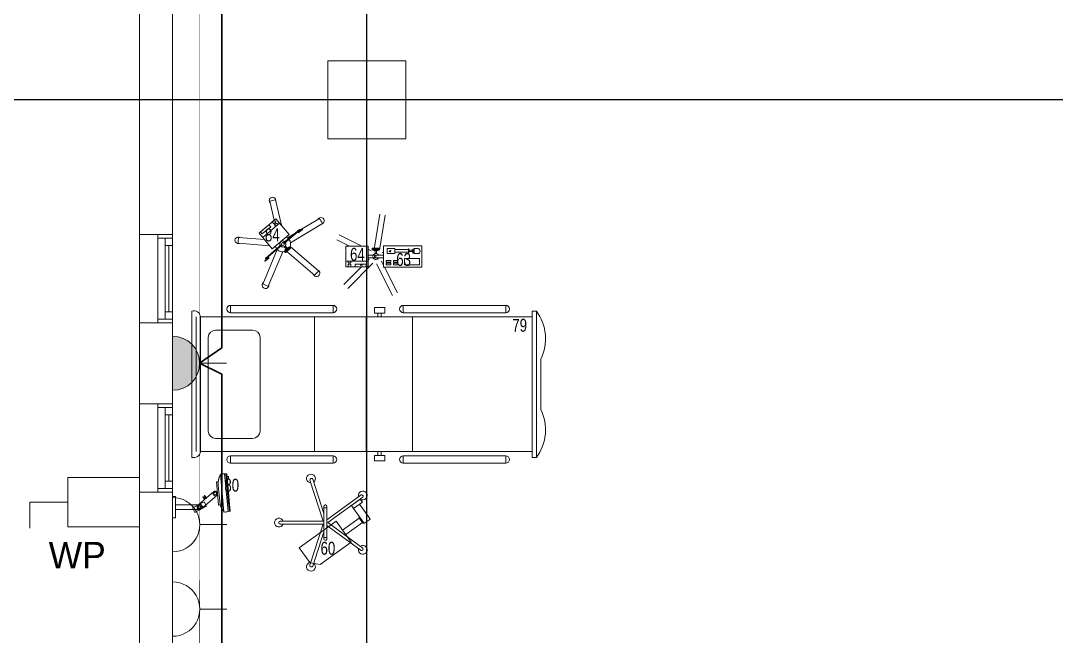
# Model space of a CAD drawing. Header units: metres. Extents: x 75097 to 220762, y -1557923 to -1361206.
# Drawn here: x 98263 to 105298, y -1415133 to -1410951 of the extents above; entities that cross this region are included whole.
import ezdxf

# ---------------------------------------------------------------- set-up
doc = ezdxf.new("R2010")
doc.units = ezdxf.units.M
doc.layers.get('0').update_dxf_attribs({"lineweight": 0})
for name, color, linetype, lineweight in [('A-100 - Copy$0$Aluminum', 8, 'Continuous', 0), ('A-100 - Copy$0$Medical Equipment and Furniture', 8, 'Continuous', 0), ('A-100 - Copy$0$Medical Equipment and Furniture1', 8, 'Continuous', 5), ('A-100 - Copy$0$Medical Equipment and Furniture2', 8, 'Continuous', 13), ('A-100 - Copy$0$Proj', 8, 'Continuous', 0), ('A-100 - Copy$0$Structure', 8, 'Continuous', 9), ('A-100 - Copy$0$Walls', 8, 'Continuous', 0), ('E-LG', 245, 'Continuous', 30)]:
    doc.layers.add(name, color=color, linetype=linetype, lineweight=lineweight)
doc.layers.add('A-100 - Copy$0$axes', color=8, linetype='Continuous')
doc.layers.add('E-POWR', color=7, linetype='Continuous', lineweight=9, true_color=0x4e7e3e)
doc.layers.add('E-POWR-IDEN _1-100_', color=7, linetype='Continuous', lineweight=9, true_color=0x4e7e3e)
doc.styles.add('A-100 - Copy$0$list_ghTextstyle', font='romans.shx', dxfattribs={"height": 0.25})
doc.styles.add('A-100 - Copy$0$X3G_ENTITY_257CFD', font='swisscl.ttf', dxfattribs={"height": 200})
doc.styles.add('Optima_5', font='', dxfattribs={"height": 3.001645})
doc.styles.get('Optima_5').set_extended_font_data('Optima')

# ---------------------------------------------------------------- blocks, each defined once
blk = doc.blocks.new('NORMAL SOCKET')
at = {"layer": 'E-POWR'}
for p, q in [((0, 308), (0, 615)), ((-308, 0), (308, 0))]:
    blk.add_line(p, q, dxfattribs=at)
blk.add_ellipse((0, 0), major_axis=(33, 306), ratio=1, start_param=4.81904, end_param=7.960633, dxfattribs=at)
blk = doc.blocks.new('GI-041_dwg__U120-3902841-GI-041')
at = {"layer": 'E-POWR', "flags": 128}
blk.add_lwpolyline([(-0.1145, 0), (0.1145, 0), (0.1145, 0.1572), (-0.1145, 0.1572)], close=True, dxfattribs=at)
blk.add_lwpolyline([(0.2354, 0.1613), (0.2354, 0.0786), (0.1145, 0.0786)], dxfattribs=at)
blk = doc.blocks.new('GI-041_dwg_UPS-E-SKT1-3902843-GI-041')
at = {"layer": 'E-POWR'}
blk.add_hatch(color=256, dxfattribs=at).paths.add_polyline_path([(-0.1987, -0.0005), (0.1987, -0.0005), (0.1929, 0.0471), (0.176, 0.0919), (0.1487, 0.1313), (0.1129, 0.1631), (0.0705, 0.1853), (0.024, 0.1968), (-0.024, 0.1968), (-0.0705, 0.1853), (-0.1129, 0.1631), (-0.1487, 0.1313), (-0.176, 0.0919), (-0.1929, 0.0471)], flags=0)
for p, q in [((0, 0.1983), (0, 0.397)), ((-0.1987, -0.0005), (0.1987, -0.0005)), ((-0.1473, -0.0005), (0.1473, -0.0005))]:
    blk.add_line(p, q, dxfattribs=at)
blk.add_arc((0, -0.0005), 0.1987, 360, 180, dxfattribs=at)
blk = doc.blocks.new('A-100 - Copy$0$IC.1')
at = {"layer": 'A-100 - Copy$0$Medical Equipment and Furniture1'}
for p, q in [((42.4872, -10.88), (41.4928, -10.88)), ((42.4472, -10.91), (41.5328, -10.91)), ((42.4472, -10.91), (41.5328, -10.91)), ((42.4472, -10.91), (41.5328, -10.91)), ((41.5328, -10.94), (41.5328, -13.1914)), ((42.4472, -10.94), (41.5328, -10.94)), ((42.4472, -13.1914), (42.4472, -10.94)), ((41.6224, -11.0423), (41.6224, -11.2937)), ((42.3077, -10.9923), (41.6724, -10.9923)), ((42.3577, -11.2937), (42.3577, -11.0423)), ((41.4542, -11.1429), (41.4542, -11.8396)), ((41.4542, -11.1429), (41.5042, -11.1429)), ((41.5042, -11.1429), (41.5042, -11.8396)), ((42.4759, -11.1429), (42.5259, -11.1429)), ((42.4759, -11.8396), (42.4759, -11.1429)), ((42.5259, -11.8396), (42.5259, -11.1429)), ((42.3077, -11.3437), (41.6724, -11.3437)), ((41.5328, -11.7137), (42.4472, -11.7137)), ((41.4542, -11.8396), (41.5042, -11.8396)), ((42.4759, -11.8396), (42.5259, -11.8396)), ((41.5328, -12.0657), (42.4472, -12.0657)), ((41.4542, -12.3172), (41.4542, -13.0139)), ((41.4542, -12.3172), (41.5042, -12.3172)), ((41.5042, -12.3172), (41.5042, -13.0139)), ((41.5328, -12.3807), (42.4472, -12.3807)), ((42.4759, -12.3172), (42.5259, -12.3172)), ((42.4759, -13.0139), (42.4759, -12.3172)), ((42.5259, -13.0139), (42.5259, -12.3172)), ((41.4542, -13.0139), (41.5042, -13.0139)), ((42.4759, -13.0139), (42.5259, -13.0139)), ((41.4928, -13.1914), (42.4872, -13.1914)), ((41.4928, -13.2214), (41.4928, -13.1914)), ((41.4928, -13.2214), (42.4872, -13.2214)), ((42.4872, -13.2214), (42.4872, -13.1914)), ((41.8192, -13.2514), (42.1609, -13.2514))]:
    blk.add_line(p, q, dxfattribs=at)
for points in [[(41.4689, -12.1927), (41.4689, -12.1212), (41.5064, -12.1212), (41.5064, -12.1927)], [(41.5064, -12.1674), (41.5064, -12.1434), (41.5328, -12.1434), (41.5328, -12.1674)], [(42.4737, -12.1674), (42.4737, -12.1434), (42.4472, -12.1434), (42.4472, -12.1674)], [(42.5112, -12.1927), (42.5112, -12.1212), (42.4737, -12.1212), (42.4737, -12.1927)]]:
    blk.add_lwpolyline(points, close=True, dxfattribs=at)
for centre, radius, start, end in [((41.539, -10.8926), 0.0478, 164.74006, 262.64007), ((42.4411, -10.8926), 0.0478, 277.35993, 15.25994), ((41.6724, -11.0423), 0.05, 90, 180), ((42.3077, -11.0423), 0.05, 0, 90), ((41.4792, -11.1429), 0.025, 0, 180), ((42.5009, -11.1429), 0.025, 0, 180), ((41.6724, -11.2937), 0.05, 180, 270), ((42.3077, -11.2937), 0.05, 270, 0), ((41.4792, -11.8396), 0.025, 180, 0), ((42.5009, -11.8396), 0.025, 180, 0), ((41.4792, -12.3172), 0.025, 0, 180), ((42.5009, -12.3172), 0.025, 0, 180), ((41.4792, -13.0139), 0.025, 180, 0), ((42.5009, -13.0139), 0.025, 180, 0), ((41.6806, -12.9691), 0.3145, 233.34878, 296.14643), ((42.2995, -12.9691), 0.3145, 243.85357, 306.65122)]:
    blk.add_arc(centre, radius, start, end, dxfattribs=at)
blk = doc.blocks.new('A-100 - Copy$0$IC.5')
at = {"layer": 'A-100 - Copy$0$Medical Equipment and Furniture2'}
for points in [[(31.601, -27.8325), (31.5106, -27.9394), (31.3961, -27.8425), (31.4865, -27.7356), (31.601, -27.8325)], [(31.4866, -27.7868), (31.4949, -27.777), (31.4805, -27.7649), (31.4723, -27.7746)]]:
    blk.add_lwpolyline(points, dxfattribs=at)
for points in [[(31.601, -27.8325), (31.5758, -27.8623), (31.4613, -27.7654), (31.4865, -27.7356)], [(31.5118, -27.757), (31.5005, -27.7703), (31.4862, -27.7582), (31.4974, -27.7449)], [(31.5908, -27.8238), (31.5786, -27.8382), (31.5217, -27.79), (31.5338, -27.7757)]]:
    blk.add_lwpolyline(points, close=True, dxfattribs=at)
blk = doc.blocks.new('A-100 - Copy$0$IC.5 on Trolley')
at = {"layer": 'A-100 - Copy$0$Medical Equipment and Furniture1'}
for p, q in [((31.4491, -27.7798), (31.4897, -27.6072)), ((31.4983, -27.7455), (31.5287, -27.6163)), ((31.3877, -27.8988), (31.1701, -27.7668)), ((31.3241, -27.8134), (31.1908, -27.7326)), ((31.3299, -27.8295), (31.307, -27.8101)), ((31.3331, -27.8257), (31.3102, -27.8063)), ((31.4309, -27.9028), (31.3236, -27.812)), ((31.4342, -27.899), (31.3268, -27.8081)), ((31.4084, -27.8646), (31.3558, -27.8327)), ((31.3897, -27.9237), (31.1969, -28.0898)), ((31.4203, -27.9024), (31.4217, -27.8961)), ((31.4213, -27.9147), (31.4238, -27.9207)), ((31.4224, -27.8955), (31.4217, -27.8961)), ((31.4293, -27.9241), (31.4238, -27.9207)), ((31.4267, -27.8918), (31.4262, -27.8922)), ((31.4381, -27.887), (31.4445, -27.8865)), ((31.4414, -27.9269), (31.4479, -27.9264)), ((31.4501, -27.8899), (31.4445, -27.8865)), ((31.4453, -27.9149), (31.5526, -28.0058)), ((31.4528, -27.9221), (31.4479, -27.9264)), ((31.4485, -27.9111), (31.5558, -28.002)), ((31.4582, -27.8992), (31.4607, -27.9052)), ((31.4592, -27.9115), (31.4607, -27.9052)), ((31.49, -27.9229), (31.491, -27.9228)), ((31.5272, -27.9198), (31.7436, -27.9018)), ((31.5637, -27.8766), (31.7403, -27.8619)), ((31.4119, -27.9573), (31.223, -28.1201)), ((31.4401, -27.9597), (31.5386, -28.1944)), ((31.477, -27.9442), (31.5755, -28.1789)), ((31.5343, -28.0025), (31.5572, -28.0219)), ((31.5375, -27.9987), (31.5604, -28.0181))]:
    blk.add_line(p, q, dxfattribs=at)
for points in [[(31.3935, -27.9276), (31.427, -27.956)], [(31.4291, -27.9251), (31.416, -27.9407), (31.4104, -27.936), (31.4235, -27.9204)], [(31.42, -27.9642), (31.3865, -27.9358)]]:
    blk.add_lwpolyline(points, dxfattribs=at)
blk.add_lwpolyline([(31.4257, -27.949), (31.4227, -27.9524), (31.3977, -27.9312), (31.4006, -27.9278)], close=True, dxfattribs=at)
blk.add_circle((31.4397, -27.907), 0.00972, dxfattribs=at)
for centre, radius, start, end in [((31.5092, -27.6118), 0.0225, 319.48845, 194.02054), ((31.4397, -27.907), 0.3033, 72.97321, 80.53577), ((31.1804, -27.7497), 0.0225, 31.48845, 266.02054), ((31.4397, -27.907), 0.3033, 144.97321, 152.53577), ((31.3086, -27.8082), 0.0025, 49.75449, 229.75449), ((31.3216, -27.8134), 0.0025, 269.57621, 49.75449), ((31.3252, -27.8101), 0.0025, 49.75449, 229.75449), ((31.3315, -27.8276), 0.0025, 229.75449, 49.75449), ((31.3343, -27.8243), 0.0025, 49.75449, 187.05013), ((31.4397, -27.907), 0.0527, 116.24338, 202.9382), ((31.4397, -27.907), 0.021, 146.58208, 312.9269), ((31.4397, -27.907), 0.021, 326.58208, 132.9269), ((31.4397, -27.907), 0.0527, 256.57079, 343.2656), ((31.7419, -27.8818), 0.0225, 247.48845, 122.02054), ((31.4397, -27.907), 0.3033, 0.97321, 8.53577), ((31.5359, -28.0006), 0.0025, 49.75449, 229.75449), ((31.5387, -27.9973), 0.0025, 272.45885, 49.75449), ((31.5515, -28.008), 0.0025, 49.75449, 189.93277), ((31.5542, -28.0039), 0.0025, 229.75449, 49.75449), ((31.5588, -28.02), 0.0025, 229.75449, 49.75449), ((31.21, -28.1049), 0.0225, 103.48845, 338.02054), ((31.4397, -27.907), 0.3033, 216.97321, 224.53577), ((31.557, -28.1866), 0.0225, 175.48845, 50.02054), ((31.4397, -27.907), 0.3033, 288.97321, 296.53577)]:
    blk.add_arc(centre, radius, start, end, dxfattribs=at)
for centre in [(31.39, -27.9317), (31.3942, -27.9353), (31.3984, -27.9388), (31.4026, -27.9424), (31.4067, -27.9459), (31.4109, -27.9495), (31.4151, -27.953), (31.4193, -27.9566), (31.4235, -27.9601)]:
    blk.add_ellipse(centre, major_axis=(0.00347, 0.0041), ratio=0.510594, dxfattribs=at)
blk.add_blockref('A-100 - Copy$0$IC.5', (0, 0), dxfattribs=at)
blk = doc.blocks.new('A-100 - Copy$0$HF12177-P')
for p, q in [((-0.0196, -0.007), (-0.1885, 0.2255)), ((0, 0), (-0.1724, 0.2372)), ((0, 0), (0.1724, 0.2372)), ((0.0196, -0.007), (0.1885, 0.2255)), ((-0.0631, -0.027), (-0.2951, -0.1024)), ((-0.01, -0.0308), (-0.2889, -0.1214)), ((-0.12, -0.015), (-0.12, -0.019)), ((-0.112, -0.007), (0.112, -0.007)), ((-0.112, -0.027), (0.112, -0.027)), ((-0.1, -0.007), (-0.1, -0.027)), ((-0.01, -0.0308), (-0.01, -0.324)), ((0.01, -0.0308), (0.01, -0.324)), ((0.01, -0.0308), (0.2889, -0.1214)), ((0.0631, -0.027), (0.2951, -0.1024)), ((0.1, -0.007), (0.1, -0.027)), ((0.12, -0.015), (0.12, -0.019))]:
    blk.add_line(p, q)
for centre, radius, start, end in [((-0.1852, 0.2378), 0.03, 325.47122, 286.52878), ((-0.1821, 0.2302), 0.008, 126.37327, 216), ((0, -0.017), 0.315, 125.62673, 126.37327), ((-0.1788, 0.2325), 0.008, 36, 125.62673), ((0.1852, 0.2378), 0.03, 253.47122, 214.52878), ((0.1788, 0.2325), 0.008, 54.37327, 144), ((0, -0.017), 0.315, 53.62673, 54.37327), ((0.1821, 0.2302), 0.008, 324, 53.62673), ((-0.112, -0.015), 0.008, 90, 180), ((-0.112, -0.019), 0.008, 180, 270), ((0.112, -0.015), 0.008, 0, 90), ((0.112, -0.019), 0.008, 270, 0), ((-0.2996, -0.1144), 0.03, 37.47122, 358.52878), ((-0.2926, -0.11), 0.008, 108, 197.62673), ((0, -0.017), 0.315, 197.62673, 198.37327), ((-0.2914, -0.1138), 0.008, 198.37327, 288), ((0.2996, -0.1144), 0.03, 181.47122, 142.52878), ((0.2914, -0.1138), 0.008, 252, 341.62673), ((0.2926, -0.11), 0.008, 342.37327, 72), ((0, -0.017), 0.315, 341.62673, 342.37327), ((0, -0.332), 0.03, 109.47122, 70.52878), ((-0.002, -0.324), 0.008, 180, 269.62673), ((0, -0.017), 0.315, 269.62673, 270.37327), ((0.002, -0.324), 0.008, 270.37327, 0)]:
    blk.add_arc(centre, radius, start, end)
blk = doc.blocks.new('A-100 - Copy$0$MONITOR ARM PLAN')
for p, q in [((0.025, -0.49375, 0), (0.025, -0.18375, 0)), ((0.025, -0.18375, 0), (0.2, -0.18375, 0)), ((0.2, -0.44375, 0), (0.2, -0.18375, 0)), ((0.2, -0.44375, 0), (0.15, -0.49375, 0)), ((0.025, -0.49375, 0), (0.15, -0.49375, 0))]:
    blk.add_line(p, q)
at = {"layer": 'A-100 - Copy$0$Medical Equipment and Furniture1'}
for p, q in [((0.025, 0.0375), (0, 0.0375)), ((0, 0.0375), (0, -0.0375)), ((0.025, 0.0375), (0.025, -0.0375)), ((0.145, 0.0125), (0.025, 0.0125)), ((0.15, 0.0075), (0.15, -0.0325)), ((0.025, -0.0375), (0, -0.0375)), ((0.025, -0.0375), (0.145, -0.0375)), ((0.09375, -0.0375), (0.09375, -0.04)), ((0.09875, -0.045), (0.13875, -0.045)), ((0.1, -0.045), (0.1, -0.18375)), ((0.1375, -0.045), (0.1375, -0.18375)), ((0.14375, -0.0375), (0.14375, -0.04))]:
    blk.add_line(p, q, dxfattribs=at)
for centre, start, end in [((0.145, 0.0075, 0), 0, 90), ((0.09875, -0.04), 180, 270), ((0.13875, -0.04), 270, 360), ((0.145, -0.0325), 270, 0)]:
    blk.add_arc(centre, 0.005, start, end, dxfattribs=at)
blk = doc.blocks.new('A-100 - Copy$0$IC.4')
at = {"layer": 'A-100 - Copy$0$Medical Equipment and Furniture1'}
for p, q in [((31.2175, -28.0475), (31.214, -28.0706)), ((31.2152, -28.0625), (31.4716, -28.0865)), ((31.2152, -28.0625), (31.2652, -28.0672)), ((31.2167, -28.0528), (31.4722, -28.0766)), ((31.2175, -28.0475), (31.266, -28.052)), ((31.2653, -28.0595), (31.266, -28.0521)), ((31.2653, -28.0595), (31.266, -28.0521)), ((31.2653, -28.0595), (31.4231, -28.0741)), ((31.266, -28.0521), (31.4238, -28.0667)), ((31.4238, -28.0667), (31.4231, -28.0741)), ((31.4238, -28.0667), (31.4233, -28.0721)), ((31.4238, -28.0667), (31.4724, -28.0712)), ((31.2125, -28.0897), (31.2131, -28.0787)), ((31.2125, -28.0897), (31.2131, -28.0787)), ((31.4683, -28.1146), (31.2135, -28.0909)), ((31.2174, -28.0912), (31.2135, -28.0909)), ((31.3256, -28.1392), (31.2451, -28.2325)), ((31.2591, -28.1266), (31.2601, -28.1153)), ((31.2591, -28.1266), (31.2601, -28.1154)), ((31.4169, -28.1412), (31.2591, -28.1266)), ((31.4169, -28.1412), (31.2591, -28.1266)), ((31.3924, -28.1291), (31.2853, -28.1192)), ((31.4179, -28.13), (31.4169, -28.1412)), ((31.4179, -28.13), (31.4169, -28.1412)), ((31.4683, -28.1146), (31.4643, -28.1143)), ((31.4709, -28.1027), (31.4695, -28.1137)), ((31.4709, -28.1027), (31.4695, -28.1137)), ((31.4724, -28.0712), (31.4715, -28.0946)), ((31.2095, -28.2871), (31.2519, -28.209)), ((31.2519, -28.209), (31.2826, -28.2257)), ((31.2698, -28.2538), (31.3503, -28.1605)), ((31.3087, -28.2087), (31.3246, -28.2225)), ((31.2451, -28.2325), (31.2297, -28.2503)), ((31.2297, -28.2503), (31.2297, -28.4193)), ((31.2826, -28.2257), (31.2401, -28.3037)), ((31.2451, -28.2325), (31.2698, -28.2538)), ((31.2623, -28.2624), (31.2698, -28.2538)), ((31.2623, -28.4193), (31.2623, -28.2564)), ((31.2985, -28.2206), (31.3144, -28.2343)), ((31.3049, -28.2217), (31.3107, -28.2149)), ((31.3166, -28.2318), (31.3049, -28.2217)), ((31.3224, -28.225), (31.3107, -28.2149)), ((31.3144, -28.2343), (31.3166, -28.2318)), ((31.3246, -28.2225), (31.3224, -28.225)), ((31.2401, -28.3037), (31.2095, -28.2871)), ((31.2623, -28.3628), (31.2623, -28.3284)), ((31.2297, -28.4193), (31.2623, -28.4193))]:
    blk.add_line(p, q, dxfattribs=at)
for points in [[(31.4384, -28.0681), (31.4536, -28.0695), (31.4545, -28.0605), (31.4392, -28.0591)], [(31.3181, -28.4193), (31.3181, -28.4389), (31.174, -28.4389), (31.174, -28.4193)]]:
    blk.add_lwpolyline(points, close=True, dxfattribs=at)
for centre, radius in [((31.338, -28.1499), 0.0146), ((31.338, -28.1499), 0.00861), ((31.246, -28.2564), 0.0146), ((31.246, -28.2564), 0.00861)]:
    blk.add_circle(centre, radius, dxfattribs=at)
for centre, radius, start, end in [((31.2197, -28.0753), 0.00743, 140.48168, 206.73229), ((31.2197, -28.0753), 0.00743, 140.48168, 206.73229), ((31.2136, -28.0897), 0.00112, 176.66877, 264.66879), ((31.2136, -28.0897), 0.00112, 176.66877, 264.66879), ((31.2885, -28.0151), 0.1042, 226.96619, 268.29174), ((31.2885, -28.0151), 0.1042, 226.96612, 254.21293), ((31.338, -28.1499), 0.0163, 319.18704, 139.18704), ((31.4085, -28.0262), 0.1042, 261.09392, 302.33649), ((31.4085, -28.0262), 0.1042, 275.17127, 302.33649), ((31.4684, -28.1135), 0.00113, 264.64594, 352.35028), ((31.4684, -28.1135), 0.00113, 264.64594, 352.35028), ((31.4648, -28.0982), 0.00761, 323.47742, 27.98418), ((31.4648, -28.0982), 0.00761, 323.47742, 27.98418), ((31.246, -28.2564), 0.0163, 180, 0)]:
    blk.add_arc(centre, radius, start, end, dxfattribs=at)
blk = doc.blocks.new('A-100 - Copy$0$Syringe')
at = {"layer": 'A-100 - Copy$0$Medical Equipment and Furniture2'}
for points in [[(42.9739, -11.5277), (42.7139, -11.5277), (42.7139, -11.3827), (42.9739, -11.3827), (42.9739, -11.5277)], [(42.7384, -11.5086), (42.7658, -11.5086), (42.7658, -11.475), (42.7384, -11.475)], [(42.779, -11.4899), (42.779, -11.487), (42.7748, -11.487), (42.7748, -11.5), (42.779, -11.5), (42.779, -11.497)], [(42.8023, -11.4899), (42.779, -11.4899)], [(42.779, -11.497), (42.8023, -11.497)], [(42.8055, -11.4851), (42.8055, -11.48), (42.8023, -11.48), (42.8023, -11.5069), (42.8055, -11.5069), (42.8055, -11.5019)], [(42.8055, -11.5019), (42.8984, -11.5019), (42.8984, -11.4851), (42.8055, -11.4851)], [(42.8055, -11.4899), (42.8055, -11.497)], [(42.8055, -11.497), (42.8055, -11.4899)], [(42.8055, -11.497), (42.8055, -11.4899)]]:
    blk.add_lwpolyline(points, dxfattribs=at)
for points in [[(42.8312, -11.3974), (42.7289, -11.3974), (42.7289, -11.4415), (42.8312, -11.4415)], [(42.9073, -11.3985), (42.8765, -11.3985), (42.8765, -11.4091), (42.9073, -11.4091)], [(42.9073, -11.4175), (42.8765, -11.4175), (42.8765, -11.4281), (42.9073, -11.4281)], [(42.956, -11.3985), (42.9252, -11.3985), (42.9252, -11.4091), (42.956, -11.4091)], [(42.956, -11.4175), (42.9252, -11.4175), (42.9252, -11.4281), (42.956, -11.4281)], [(42.7748, -11.487), (42.7658, -11.487), (42.7658, -11.4777), (42.7748, -11.4777)], [(42.7748, -11.4967), (42.7658, -11.4967), (42.7658, -11.5059), (42.7748, -11.5059)], [(42.9498, -11.475), (42.8984, -11.475), (42.8984, -11.5086), (42.9498, -11.5086)]]:
    blk.add_lwpolyline(points, close=True, dxfattribs=at)
at = {"layer": 'A-100 - Copy$0$Medical Equipment and Furniture2', "extrusion": (0, 0, -1)}
blk.add_ellipse((42.7384, -11.4918), major_axis=(0, 0.0168), ratio=0.733735, start_param=3.141593, end_param=6.283185, dxfattribs=at)
blk = doc.blocks.new('A-100 - Copy$0$Infusion')
at = {"layer": 'A-100 - Copy$0$Medical Equipment and Furniture2'}
for points in [[(43.0793, -11.3852), (43.0793, -11.5252), (43.2293, -11.5252), (43.2293, -11.3852), (43.0793, -11.3852)], [(43.1962, -11.4242), (43.1962, -11.4114), (43.215, -11.4114), (43.215, -11.4242)]]:
    blk.add_lwpolyline(points, dxfattribs=at)
for points in [[(43.0793, -11.3852), (43.0793, -11.4242), (43.2293, -11.4242), (43.2293, -11.3852)], [(43.0927, -11.3852), (43.0927, -11.404), (43.1673, -11.404), (43.1673, -11.3852)], [(43.1962, -11.3852), (43.1962, -11.4027), (43.215, -11.4027), (43.215, -11.3852)]]:
    blk.add_lwpolyline(points, close=True, dxfattribs=at)
blk = doc.blocks.new('A-100 - Copy$0$Infusion Syringe')
at = {"layer": 'A-100 - Copy$0$Medical Equipment and Furniture1'}
for p, q in [((42.9683, -11.3827), (42.8788, -11.2071)), ((43.0225, -11.4053), (42.9127, -11.1899)), ((43.0459, -11.409), (43.2169, -11.238)), ((43.1234, -11.3852), (43.2437, -11.2649)), ((42.9753, -11.4431), (42.9739, -11.4433)), ((42.9886, -11.4225), (42.9765, -11.3988)), ((43.0124, -11.4411), (43.017, -11.4365)), ((43.0234, -11.4354), (43.017, -11.4365)), ((43.0357, -11.4374), (43.0414, -11.4403)), ((43.0407, -11.4693), (43.0453, -11.4647)), ((43.0444, -11.4461), (43.0414, -11.4403)), ((43.0463, -11.4583), (43.0453, -11.4647)), ((43.0728, -11.4359), (43.0766, -11.432)), ((43.0791, -11.4595), (43.0793, -11.4596)), ((43.0006, -11.498), (42.9627, -11.7368)), ((42.9838, -11.4812), (42.9765, -11.4824)), ((43.0381, -11.5039), (43.0003, -11.7427)), ((43.0175, -11.473), (43.0233, -11.476)), ((43.0297, -11.4749), (43.0233, -11.476)), ((43.0592, -11.4932), (43.0766, -11.502)), ((43.1221, -11.5252), (43.2746, -11.6029)), ((43.2058, -11.5252), (43.2919, -11.5691))]:
    blk.add_line(p, q, dxfattribs=at)
for points in [[(43.0266, -11.4455), (43.0266, -11.4649), (42.9739, -11.4649), (42.9739, -11.4455)], [(43.0266, -11.4455), (43.0266, -11.4649), (43.0793, -11.4649), (43.0793, -11.4455)], [(43.043, -11.4963), (43.043, -11.5009), (43.0102, -11.5009), (43.0102, -11.4963)]]:
    blk.add_lwpolyline(points, close=True, dxfattribs=at)
for points in [[(43.0046, -11.5009), (43.0485, -11.5009)], [(43.0485, -11.5116), (43.0046, -11.5116)], [(43.0302, -11.4759), (43.0302, -11.4963), (43.0229, -11.4963), (43.0229, -11.4759)]]:
    blk.add_lwpolyline(points, dxfattribs=at)
for radius, start, end in [(0.021, 6.82759, 152.46157), (0.021, 207.53843, 353.17241), (0.00972, 270, 90)]:
    blk.add_arc((43.0266, -11.4552), radius, start, end, dxfattribs=at)
for centre in [(43.0046, -11.5062), (43.0101, -11.5062), (43.0156, -11.5062), (43.0211, -11.5062), (43.0266, -11.5062), (43.0321, -11.5062), (43.0375, -11.5062), (43.043, -11.5062), (43.0485, -11.5062)]:
    blk.add_ellipse(centre, major_axis=(0, -0.00537), ratio=0.510594, start_param=3.141593, end_param=9.424778, dxfattribs=at)
for name in ['A-100 - Copy$0$Syringe', 'A-100 - Copy$0$Infusion']:
    blk.add_blockref(name, (0, 0), dxfattribs=at)
blk = doc.blocks.new('A-100 - Copy')
at = {"layer": 'A-100 - Copy$0$Aluminum'}
for p, q in [((99195.3, -1412403.2, 2.4), (99195.3, -1413003.2, 2.4)), ((99195.3, -1412428.2, 2.4), (99295.3, -1412428.2, 2.4)), ((99245.3, -1412428.2, 2.4), (99245.3, -1412978.2, 2.4)), ((99295.3, -1412403.2, 2.4), (99295.3, -1413003.2, 2.4)), ((99245.3, -1412478.2, 2.4), (99295.3, -1412478.2, 2.4)), ((99270.3, -1412928.2, 2.4), (99270.3, -1412478.2, 2.4)), ((99245.3, -1412928.2, 2.4), (99295.3, -1412928.2, 2.4)), ((99195.3, -1412978.2, 2.4), (99295.3, -1412978.2, 2.4)), ((99195.3, -1414153.2, 2.4), (99195.3, -1413553.2, 2.4)), ((99195.3, -1413578.2, 2.4), (99295.3, -1413578.2, 2.4)), ((99245.3, -1414128.2, 2.4), (99245.3, -1413578.2, 2.4)), ((99295.3, -1414153.2, 2.4), (99295.3, -1413553.2, 2.4)), ((99245.3, -1413628.2, 2.4), (99295.3, -1413628.2, 2.4)), ((99270.3, -1413628.2, 2.4), (99270.3, -1414078.2, 2.4)), ((99195.3, -1414128.2, 2.4), (99295.3, -1414128.2, 2.4)), ((99245.3, -1414078.2, 2.4), (99295.3, -1414078.2, 2.4))]:
    blk.add_line(p, q, dxfattribs=at)
at = {"layer": 'A-100 - Copy$0$axes'}
for p, q in [((100615.3, -1477297.4, 2.4), (100615.3, -1366691.8, 2.4)), ((178940.3, -1411488.2, 2.4), (95846.6, -1411488.2, 2.4))]:
    blk.add_line(p, q, dxfattribs=at)
at = {"layer": 'A-100 - Copy$0$Proj'}
for p, q in [((99070.3, -1413003.2, 2.4), (99070.3, -1412403.2, 2.4)), ((99070.3, -1413553.2, 2.4), (99070.3, -1414153.2, 2.4))]:
    blk.add_line(p, q, dxfattribs=at)
at = {"layer": 'A-100 - Copy$0$Structure', "elevation": 2.4}
blk.add_lwpolyline([(100350.3, -1411753.2), (100880.3, -1411753.2), (100880.3, -1411223.2), (100350.3, -1411223.2)], close=True, dxfattribs=at)
at = {"layer": 'A-100 - Copy$0$Walls'}
for p, q in [((99070.3, -1412403.2, 2.4), (99070.3, -1410813.2, 2.4)), ((99295.3, -1412403.2, 2.4), (99295.3, -1410813.2, 2.4)), ((99295.3, -1412403.2, 2.4), (99070.3, -1412403.2, 2.4)), ((99070.3, -1413553.2, 2.4), (99070.3, -1413003.2, 2.4)), ((99295.3, -1413003.2, 2.4), (99070.3, -1413003.2, 2.4)), ((99295.3, -1413003.2, 2.4), (99295.3, -1413553.2, 2.4)), ((99295.3, -1413553.2, 2.4), (99070.3, -1413553.2, 2.4)), ((99070.3, -1415743.2, 2.4), (99070.3, -1414153.2, 2.4)), ((99295.3, -1414153.2, 2.4), (99070.3, -1414153.2, 2.4)), ((99295.3, -1414153.2, 2.4), (99295.3, -1415743.2, 2.4))]:
    blk.add_line(p, q, dxfattribs=at)
at = {"layer": 'A-100 - Copy$0$Medical Equipment and Furniture', "xscale": -1000, "yscale": 1000, "zscale": 1000}
blk.add_blockref('A-100 - Copy$0$IC.5 on Trolley', (131483.1, -1384560.9, 0), dxfattribs=at)
at = {"layer": 'A-100 - Copy$0$Medical Equipment and Furniture'}
for name, p, xscale, yscale, zscale, rotation in [('A-100 - Copy$0$Infusion Syringe', (143702.2, -1424007.7, 2.4), 1000, 1000, 1000, 180), ('A-100 - Copy$0$IC.1', (88545.1, -1455410.6, 0), 1000.000000000003, 1000.000000000003, 1000.000000000003, 90), ('A-100 - Copy$0$IC.4', (127734.2, -1445501, 2.4), -1000, 1000, 1000, 270), ('A-100 - Copy$0$MONITOR ARM PLAN', (100539.9, -1414222.6, 0), 1000, 1000, 1000, 305.9850316752795)]:
    blk.add_blockref(name, p, dxfattribs=dict(at, xscale=xscale, yscale=yscale, zscale=zscale, rotation=rotation))
at = {"layer": 'A-100 - Copy$0$Medical Equipment and Furniture', "extrusion": (-1.92689e-13, -1.39405e-12, -1), "xscale": -1000.000000000002, "yscale": 1000.000000000002, "zscale": -1000.000000000002, "rotation": 90.01496832471715}
blk.add_blockref('A-100 - Copy$0$HF12177-P', (-100349.4, -1414360.9, 0), dxfattribs=at)
at = {"layer": 'A-100 - Copy$0$Medical Equipment and Furniture', "style": 'A-100 - Copy$0$list_ghTextstyle'}
for s, p in [('x2', (100764.3, -1412519.9, 2.4)), ('x4', (100570.6, -1412613.8, 0))]:
    blk.add_text(s, height=9, dxfattribs=at).set_placement(p)
at = {"layer": 'A-100 - Copy$0$Medical Equipment and Furniture', "char_height": 87.47, "style": 'A-100 - Copy$0$X3G_ENTITY_257CFD'}
for s, insert, attachment_point in [('84', (99972.5, -1412362.4, 2.4), 2), ('64', (100550.4, -1412494.3, 2.4), 2), ('63', (100864.4, -1412529.1, 4.7), 2), ('79', (101652.8, -1412976.2, 0), 2), ('80', (99696.8, -1414151.1, 4.7), 8), ('60', (100350.1, -1414491.1, 0), 2)]:
    blk.add_mtext(s, dxfattribs=dict(at, insert=insert, attachment_point=attachment_point))

msp = doc.modelspace()

# ---------------------------------------------------------------- linework, layer by layer
at = {"layer": 'E-LG', "color": 1, "elevation": 2.4}
msp.add_lwpolyline([(99478.7, -1400255.6), (99604.2, -1400374.6), (99604.2, -1403461.1), (99478.7, -1403569.2), (99618.8, -1403735.9), (99618.8, -1404252.3, 0.414214), (99623.8, -1404257.3), (102222.4, -1404257.3), (102322.5, -1404206.1), (102230.5, -1404323.2), (99623.8, -1404323.2, 0.414214), (99618.8, -1404328.2), (99618.8, -1408355), (99478.7, -1408541.3), (99630.3, -1408700.6), (99630.3, -1413172.7), (99478.7, -1413278.2), (99628.7, -1413351.7), (99628.7, -1417921.9), (99478.7, -1418070.9), (99625, -1418178.8), (99625, -1421782.9), (99478.7, -1421950.9)], format="xyb", dxfattribs=at)
at = {"layer": 'E-POWR', "const_width": 3}
msp.add_lwpolyline([(103078.9, -1404209.6), (103078.9, -1404209.6), (103078.9, -1407604.3), (99479.9, -1407604.3), (99479.9, -1408961.1), (99479.9, -1414374.4), (99478.9, -1414948.2), (99479.9, -1417698.3), (99479.9, -1419865.6), (99479.9, -1419865.6)], dxfattribs=at)

# ---------------------------------------------------------------- block references
at = {"xscale": 923.0399999999992, "yscale": 923.0399999999992, "zscale": 923.0399999999992, "rotation": 270}
msp.add_blockref('GI-041_dwg_UPS-E-SKT1-3902843-GI-041', (99295.7, -1413278.2, 2.4), dxfattribs=at)
at = {"color": 85, "xscale": 2127.341102341351, "yscale": 2127.341102341351, "zscale": 2127.341102341351, "rotation": 180}
msp.add_blockref('GI-041_dwg__U120-3902841-GI-041', (98826.7, -1414055, 2.4), dxfattribs=at)
at = {"layer": 'E-POWR', "color": 85, "xscale": 0.6, "yscale": 0.6, "zscale": 0.6, "rotation": 270}
for p in [(99295.3, -1414374.4, 2.4), (99295.3, -1414948.2, 2.4)]:
    msp.add_blockref('NORMAL SOCKET', p, dxfattribs=at)

# ---------------------------------------------------------------- texts
at = {"layer": 'E-POWR-IDEN _1-100_', "insert": (98453.2, -1414491.5), "char_height": 180.1, "width": 3.637978807091713e-12, "attachment_point": 1, "rotation": 360, "line_spacing_factor": 1.047943, "style": 'Optima_5'}
msp.add_mtext('WP', dxfattribs=at)

# ---------------------------------------------------------------- next in the draw order: block references
msp.add_blockref('A-100 - Copy', (0, 0))

doc.saveas('drawing.dxf')
